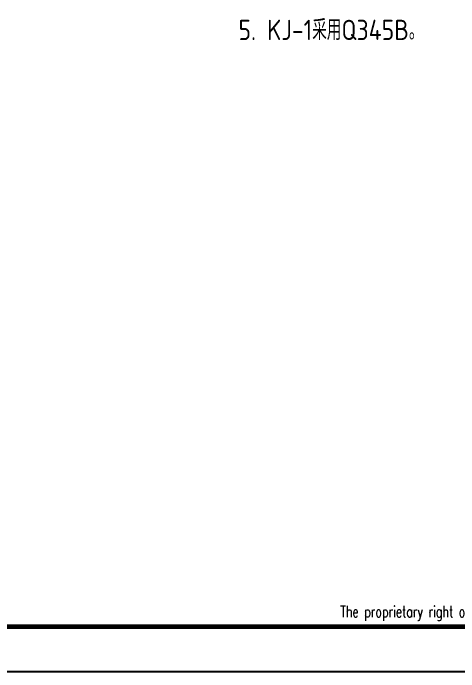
# Model space of a CAD drawing. Header units: millimetres. Extents: x 866561 to 877878, y 40199 to 44891.
# Drawn here: x 876590.5 to 876689.4, y 40208.1 to 40354.2 of the extents above; entities that cross this region are included whole.
import ezdxf
from ezdxf.enums import TextEntityAlignment as Align

# ---------------------------------------------------------------- set-up
doc = ezdxf.new("R2010")
doc.units = ezdxf.units.MM
doc.header["$LTSCALE"] = 1000
doc.header["$MEASUREMENT"] = 0
doc.layers.add('CON', color=3, linetype='Continuous')
doc.styles.add('ECEC_TQ', font='txt_l.shx', dxfattribs={"bigfont": 'hztxt_l.shx'})
doc.styles.add('GBHZ', font='gbenor.shx', dxfattribs={"width": 0.9, "bigfont": 'gbcbig.shx'})

msp = doc.modelspace()

# ---------------------------------------------------------------- linework, layer by layer
msp.add_line((876884.003, 40208.139), (876043.003, 40208.139))
at = {"color": 0, "const_width": 1}
msp.add_lwpolyline([(876874.003, 40218.139), (876068.003, 40218.139), (876068.003, 40792.139), (876874.003, 40792.139)], close=True, dxfattribs=at)

# ---------------------------------------------------------------- texts
at = {"style": 'ECEC_TQ', "width": 0.72}
msp.add_text('The proprietary right of this document belongs to Anhui Huadong Chemical And Medical Engineering  Co.,Ltd.  and any replication or transfer to the 3rd. side is forbidden without its permission. ', height=2.5, dxfattribs=at).set_placement((876784.003, 40221.139), align=Align.MIDDLE)
at = {"layer": 'CON', "color": 7, "ltscale": 0.5, "style": 'GBHZ'}
msp.add_text('5. KJ-1采用Q345B。', height=4.5, dxfattribs=at).set_placement((876640.488, 40348.265))

doc.saveas('drawing.dxf')
